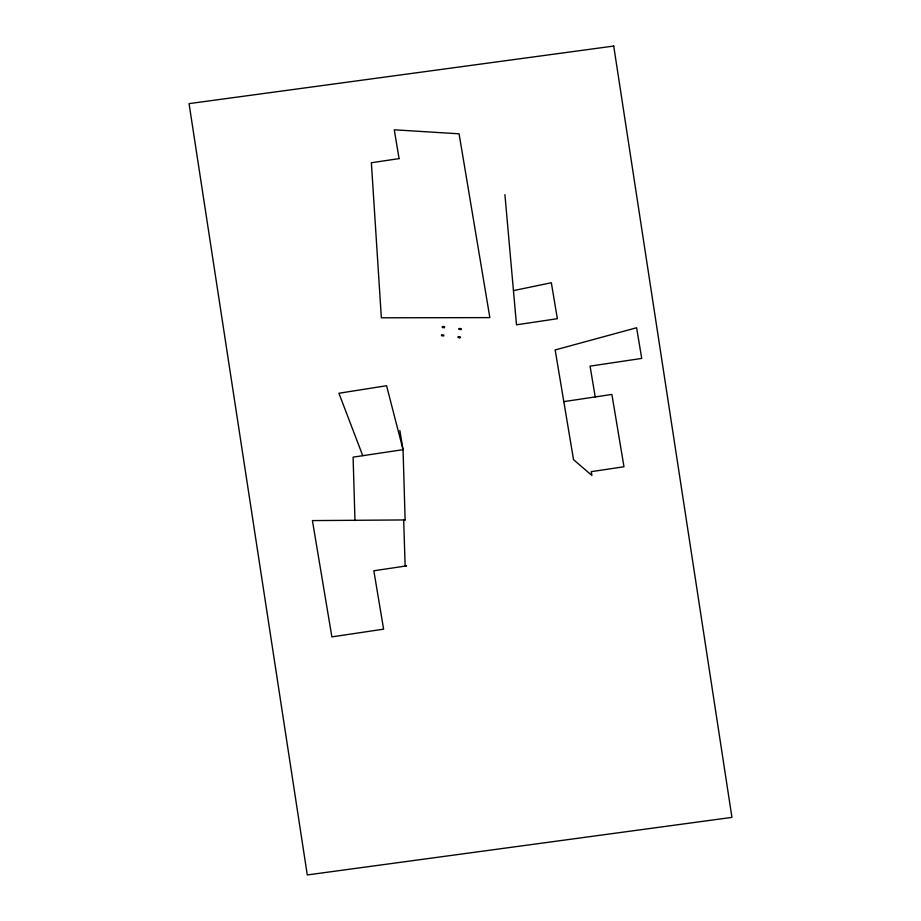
<?xml version="1.0" encoding="UTF-8"?>
<svg xmlns="http://www.w3.org/2000/svg" width="921" height="921" viewBox="0 0 921 921"><rect width="100%" height="100%" fill="white"/><g stroke="black" fill="none" stroke-linecap="round" stroke-linejoin="round"><path stroke-width="1.38" d="M513.458 290.622L551.334 282.735L557.355 318.701L516.497 324.814L504.915 194.642M563.813 401.625L611.889 394.441L623.989 466.763L591.247 471.656L591.881 475.42L573.53 459.683L555.156 349.934L636.607 327.761L641.73 358.419L590.073 366.144L595.219 396.939M405.125 519.939L403.674 519.962L405.136 565.908L406.575 565.885L373.834 570.778L383.608 629.158L331.882 636.883L312.415 520.595L405.125 519.939L403.053 449.667L399.841 430.51M444.67 326.828L442.287 326.564M444.578 327.749L442.195 327.485M461.271 328.797L458.888 328.532M461.191 329.603L458.808 329.338M443.864 335.048L441.481 334.784M443.772 335.958L441.389 335.693M460.465 336.902L458.094 336.637M458.013 337.431L460.385 337.696M444.014 326.656L442.943 326.529M460.615 328.613L459.544 328.498M459.153 337.65L459.809 337.708M362.747 455.688L338.916 393.255L386.578 385.726L403.053 449.667L353.1 457.138L354.976 520.641M399.081 158.608L371.37 162.752L381.352 317.791L489.857 317.618L459.084 133.81L394.257 129.803L399.081 158.608M613.72 46.05L189.058 103.624L307.28 874.95L731.942 817.388L613.72 46.05"/></g></svg>
